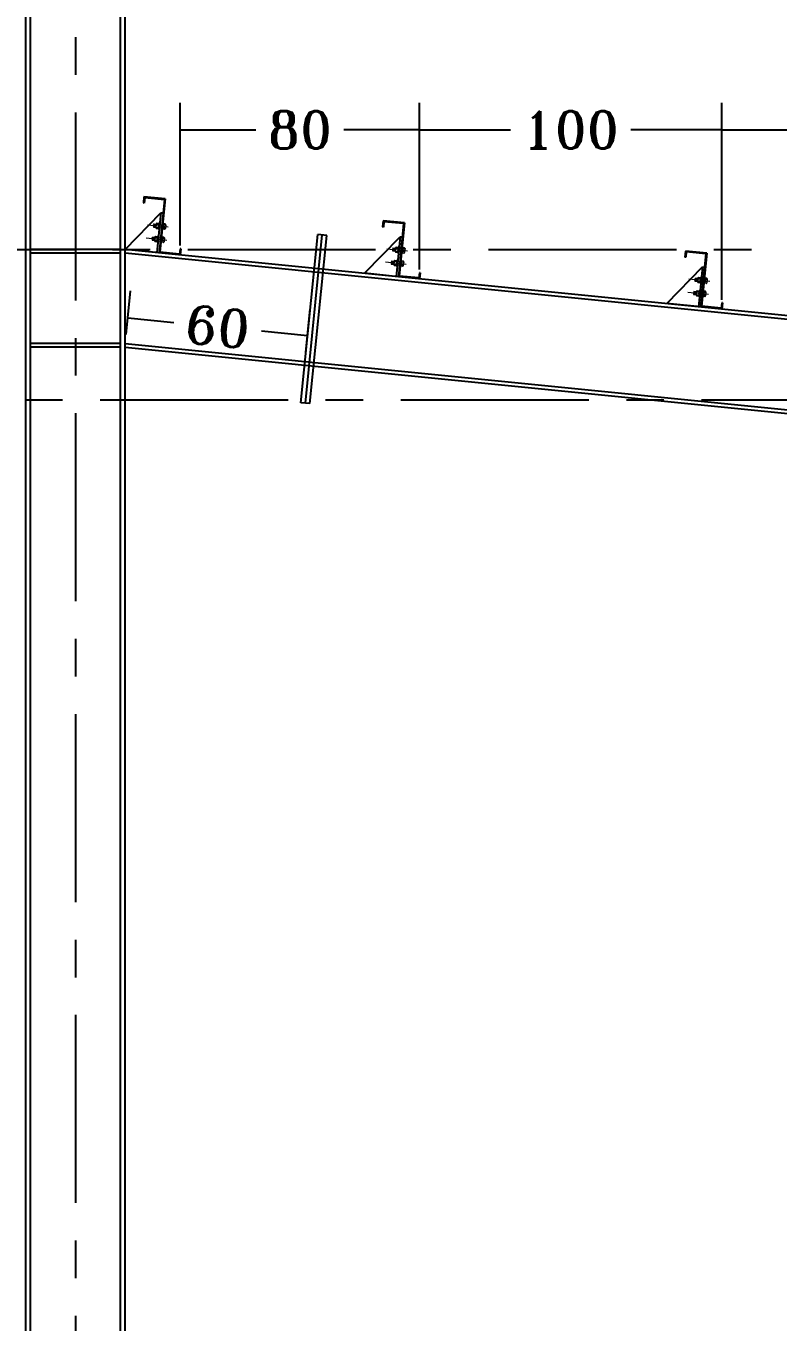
# Model space of a CAD drawing. Header units: inches. Extents: x 460503 to 460688, y 47570 to 48852.
# Drawn here: x 460553.01 to 460558.01, y 48033.45 to 48042.07 of the extents above; entities that cross this region are included whole.
import ezdxf

# ---------------------------------------------------------------- set-up
doc = ezdxf.new("R2010")
doc.units = ezdxf.units.IN
doc.header["$MEASUREMENT"] = 0
doc.linetypes.add('CENTER', pattern=[2, 1.25, -0.25, 0.25, -0.25])
doc.layers.add('2', color=2, linetype='Continuous', lineweight=9)
for name, color, linetype in [('3G', 3, 'Continuous'), ('AXE', 1, 'CENTER'), ('TIE', 2, 'Continuous')]:
    doc.layers.add(name, color=color, linetype=linetype)
doc.styles.add('ROMANT', font='romant')
doc.dimstyles.new('1-50', dxfattribs={"dimscale": 0, "dimtxt": 0.25, "dimasz": 0.18, "dimexe": 0.18, "dimexo": 0.0625, "dimgap": 0.09, "dimtad": 0, "dimdec": 0, "dimlfac": 50, "dimzin": 0, "dimdsep": 46, "dimtxsty": 'ROMANT', "dimblk": 'OBLIQUE', "dimcen": 0.09, "dimclrd": 1, "dimclre": 1, "dimclrt": 2, "dimadec": 0, "dimazin": 0, "dimtfac": 1, "dimtdec": 0, "dimtofl": 0, "dimtmove": 2, "dimatfit": 3, "dimldrblk": 'OBLIQUE', "dimfxl": 0.18, "dimtolj": 1, "dimtzin": 0, "dimarcsym": 0})

# ---------------------------------------------------------------- blocks, each defined once
blk = doc.blocks.new('TIE')
at = {"layer": 'TIE'}
for p, q in [((-3.48, 20), (4.44, 21.17)), ((-3.48, 20), (-0.54, 0.21)), ((-3.13, 19.74), (4.19, 20.83)), ((-3.13, 19.74), (-0.2, -0.04)), ((4.19, 20.83), (4.48, 18.85)), ((4.44, 21.17), (4.78, 18.9)), ((-1.61, 14.91), (-2.4, 14.8)), ((-1.61, 14.91), (-2.4, 14.8)), ((12.45, 1.85), (-1.61, 14.91)), ((-1.61, 14.91), (0.59, 0.09)), ((4.48, 18.85), (4.78, 18.9)), ((-8.45, 1.06), (-8.15, 1.1)), ((-8.45, 1.06), (-8.11, -1.22)), ((-8.15, 1.1), (-7.86, -0.87)), ((-7.86, -0.87), (-0.54, 0.21)), ((-0.2, -0.04), (12.45, 1.85)), ((-8.11, -1.22), (-0.2, -0.04))]:
    blk.add_line(p, q, dxfattribs=at)
blk = doc.blocks.new('*D845')
at = {"color": 1, "lineweight": -2, "transparency": 16777216}
for p, q in [((460557.634, 48040.2454), (460557.634, 48041.5545)), ((460559.6444, 48040.0443), (460559.6444, 48041.5545)), ((460557.634, 48041.3745), (460558.2397, 48041.3745)), ((460559.6444, 48041.3745), (460559.0387, 48041.3745))]:
    blk.add_line(p, q, dxfattribs=at)
at = {"layer": 'Defpoints', "color": 0, "transparency": 16777216}
for p in [(460557.634, 48041.3745), (460557.634, 48040.1829, -0.0112), (460559.6444, 48039.9818, -0.0058)]:
    blk.add_point(p, dxfattribs=at)
at = {"color": 2, "transparency": 16777216, "insert": (460558.6392, 48041.3745), "char_height": 0.25, "attachment_point": 5, "style": 'ROMANT'}
blk.add_mtext('\\A1;100', dxfattribs=at)
blk = doc.blocks.new('_OBLIQUE')
blk = doc.blocks.new('*D846')
at = {"color": 1, "lineweight": -2, "transparency": 16777216}
for p, q in [((460555.6235, 48040.4464), (460555.6235, 48041.5545)), ((460557.634, 48040.2454), (460557.634, 48041.5545)), ((460555.6235, 48041.3745), (460556.2292, 48041.3745)), ((460557.634, 48041.3745), (460557.0283, 48041.3745))]:
    blk.add_line(p, q, dxfattribs=at)
at = {"layer": 'Defpoints', "color": 0, "transparency": 16777216}
for p in [(460555.6235, 48041.3745), (460555.6235, 48040.3839, -0.0167), (460557.634, 48040.1829, -0.0112)]:
    blk.add_point(p, dxfattribs=at)
at = {"color": 2, "transparency": 16777216, "insert": (460556.6287, 48041.3745), "char_height": 0.25, "attachment_point": 5, "style": 'ROMANT'}
blk.add_mtext('\\A1;100', dxfattribs=at)
blk = doc.blocks.new('*D847')
at = {"color": 1, "lineweight": -2, "transparency": 16777216}
for p, q in [((460554.0321, 48040.6056), (460554.0321, 48041.5545)), ((460555.6235, 48040.4464), (460555.6235, 48041.5545)), ((460554.0321, 48041.3745), (460554.5354, 48041.3745)), ((460555.6235, 48041.3745), (460555.1202, 48041.3745))]:
    blk.add_line(p, q, dxfattribs=at)
at = {"layer": 'Defpoints', "color": 0, "transparency": 16777216}
for p in [(460554.0321, 48041.3745), (460554.0321, 48040.5431, 0.005), (460555.6235, 48040.3839, -0.0167)]:
    blk.add_point(p, dxfattribs=at)
at = {"color": 2, "transparency": 16777216, "insert": (460554.8278, 48041.3745), "char_height": 0.25, "attachment_point": 5, "style": 'ROMANT'}
blk.add_mtext('\\A1;80', dxfattribs=at)
blk = doc.blocks.new('*D841')
at = {"color": 1, "lineweight": -2, "transparency": 16777216}
for p, q in [((460553.6716, 48040.0148), (460553.7005, 48040.3042)), ((460553.6826, 48040.1251), (460553.9899, 48040.0944)), ((460554.868, 48039.8952), (460554.8969, 48040.1846)), ((460554.879, 48040.0055), (460554.5717, 48040.0362))]:
    blk.add_line(p, q, dxfattribs=at)
at = {"layer": 'Defpoints', "color": 0, "transparency": 16777216}
for p in [(460553.6653, 48039.9526, 0.005), (460554.879, 48040.0055), (460554.8618, 48039.833, 0.005)]:
    blk.add_point(p, dxfattribs=at)
at = {"color": 2, "transparency": 16777216, "insert": (460554.2808, 48040.0653), "char_height": 0.25, "attachment_point": 5, "rotation": 354.28941, "style": 'ROMANT'}
blk.add_mtext('\\A1;60', dxfattribs=at)

msp = doc.modelspace()

# ---------------------------------------------------------------- linework, layer by layer
at = {"layer": '2'}
for p, q in [((460553.81343241, 48040.74324816, 0.00499999), (460553.95217276, 48040.7291669, 0.00499999)), ((460553.85504314, 48040.74971883, 0.00499999), (460553.85289396, 48040.72854334, 0.00499999)), ((460553.85289396, 48040.72854334, 0.00499999), (460553.86948134, 48040.72685982, 0.00499999)), ((460553.85329443, 48040.73248914, 0.00499999), (460553.86397773, 48040.74881203, 0.00499999)), ((460553.85426691, 48040.74207074, 0.00499999), (460553.85900911, 48040.74931631, 0.00499999)), ((460553.85504314, 48040.74971883, 0.00499999), (460553.87163052, 48040.74803532, 0.00499999)), ((460553.85581644, 48040.72824672, 0.00499999), (460553.86894634, 48040.74830775, 0.00499999)), ((460553.86078506, 48040.72774244, 0.00499999), (460553.8711834, 48040.74362996, 0.00499999)), ((460553.86575367, 48040.72723816, 0.00499999), (460553.87021093, 48040.73404836, 0.00499999)), ((460553.87191237, 48040.75081241, 0.00499999), (460553.86919948, 48040.72408273, 0.00499999)), ((460553.87059622, 48040.7284612, 0.00499999), (460553.86977061, 48040.72928407, 0.00499999)), ((460553.87237255, 48040.74668909, 0.00499999), (460553.8714774, 48040.74610077, 0.00499999)), ((460553.87258182, 48040.74875093, 0.00499999), (460553.87182312, 48040.74950711, 0.00499999)), ((460553.87585738, 48040.75455635, 0.00499999), (460553.87191237, 48040.75081241, 0.00499999)), ((460553.873394, 48040.7271357, 0.00499999), (460553.88631013, 48040.7258248, 0.00499999)), ((460553.87537959, 48040.74742544, 0.00499999), (460553.88836866, 48040.74610713, 0.00499999)), ((460553.87585738, 48040.75455635, 0.00499999), (460553.88908989, 48040.75321334, 0.00499999)), ((460553.8891078, 48040.75338977, 0.00499999), (460553.88552642, 48040.71810307, 0.00499999)), ((460553.88908989, 48040.75321334, 0.00499999), (460553.88554433, 48040.7182795, 0.00499999)), ((460553.8910512, 48040.75497504, 0.00499999), (460553.89457987, 48040.7546169, 0.00499999)), ((460553.89616514, 48040.7526735, 0.00499999), (460553.89258377, 48040.71738679, 0.00499999)), ((460553.89544904, 48040.74561789, 0.00499999), (460553.9148579, 48040.7436595, 0.00499999)), ((460553.915574, 48040.7507151, 0.00499999), (460553.91199262, 48040.7154284, 0.00499999)), ((460553.9175174, 48040.75230037, 0.00499999), (460553.92104607, 48040.75194223, 0.00499999)), ((460553.92261343, 48040.74982239, 0.00499999), (460553.91906787, 48040.71488856, 0.00499999)), ((460553.93115531, 48040.73985489, 0.00499999), (460553.9216992, 48040.74081462, 0.00499999)), ((460553.93124054, 48040.7489468, 0.00499999), (460553.92261343, 48040.74982239, 0.00499999)), ((460553.93537468, 48040.74387869, 0.00499999), (460553.93276309, 48040.7181471, 0.00499999)), ((460553.93395309, 48040.73852939, 0.00499999), (460553.93471179, 48040.73777321, 0.00499999)), ((460553.93416235, 48040.74059123, 0.00499999), (460553.93505751, 48040.74117955, 0.00499999)), ((460553.80479167, 48040.65548192, 0.00499999), (460553.94353201, 48040.64140066, 0.00499999)), ((460553.84613815, 48040.66197941, 0.00499999), (460553.84398897, 48040.64080391, 0.00499999)), ((460553.84438945, 48040.64474972, 0.00499999), (460553.85507274, 48040.66107261, 0.00499999)), ((460553.84536192, 48040.65433132, 0.00499999), (460553.85010412, 48040.66157689, 0.00499999)), ((460553.84613815, 48040.66197941, 0.00499999), (460553.86272553, 48040.6602959, 0.00499999)), ((460553.84691145, 48040.6405073, 0.00499999), (460553.86004135, 48040.66056832, 0.00499999)), ((460553.85188007, 48040.64000302, 0.00499999), (460553.86227841, 48040.65589054, 0.00499999)), ((460553.85684868, 48040.63949874, 0.00499999), (460553.86130594, 48040.64630894, 0.00499999)), ((460553.86300738, 48040.66307299, 0.00499999), (460553.86029449, 48040.63634331, 0.00499999)), ((460553.86169123, 48040.64072177, 0.00499999), (460553.86086562, 48040.64154464, 0.00499999)), ((460553.86346757, 48040.65894967, 0.00499999), (460553.86257241, 48040.65836135, 0.00499999)), ((460553.86367683, 48040.66101151, 0.00499999), (460553.86291813, 48040.66176769, 0.00499999)), ((460553.86695239, 48040.66681693, 0.00499999), (460553.86300738, 48040.66307299, 0.00499999)), ((460553.8664746, 48040.65968601, 0.00499999), (460553.87946367, 48040.65836771, 0.00499999)), ((460553.86695239, 48040.66681693, 0.00499999), (460553.8801849, 48040.66547391, 0.00499999)), ((460553.86919948, 48040.72408273, 0.00499999), (460553.87231182, 48040.71962252, 0.00499999)), ((460553.8702411, 48040.72641416, 0.00499999), (460553.86942489, 48040.72587773, 0.00499999)), ((460553.87231182, 48040.71962252, 0.00499999), (460553.88554433, 48040.7182795, 0.00499999)), ((460553.88020281, 48040.66565035, 0.00499999), (460553.87662144, 48040.63036364, 0.00499999)), ((460553.8801849, 48040.66547391, 0.00499999), (460553.87663934, 48040.63054008, 0.00499999)), ((460553.88214621, 48040.66723561, 0.00499999), (460553.88567488, 48040.66687748, 0.00499999)), ((460553.88726015, 48040.66493407, 0.00499999), (460553.88367878, 48040.62964737, 0.00499999)), ((460553.88654405, 48040.65787847, 0.00499999), (460553.90595291, 48040.65592008, 0.00499999)), ((460553.88711169, 48040.71615966, 0.00499999), (460553.89064036, 48040.71580153, 0.00499999)), ((460553.89329986, 48040.7244424, 0.00499999), (460553.91270872, 48040.722484, 0.00499999)), ((460553.90666901, 48040.66297568, 0.00499999), (460553.90308763, 48040.62768898, 0.00499999)), ((460553.90861241, 48040.66456095, 0.00499999), (460553.91214108, 48040.66420281, 0.00499999)), ((460553.91370844, 48040.66208297, 0.00499999), (460553.91016288, 48040.62714914, 0.00499999)), ((460553.92225033, 48040.65211546, 0.00499999), (460553.91279421, 48040.6530752, 0.00499999)), ((460553.91357789, 48040.713485, 0.00499999), (460553.91710656, 48040.71312686, 0.00499999)), ((460553.92233555, 48040.66120738, 0.00499999), (460553.91370844, 48040.66208297, 0.00499999)), ((460553.92769498, 48040.71401296, 0.00499999), (460553.91906787, 48040.71488856, 0.00499999)), ((460553.92936529, 48040.722944, 0.00499999), (460553.9199821, 48040.72389633, 0.00499999)), ((460553.92646969, 48040.65613927, 0.00499999), (460553.9238581, 48040.63040768, 0.00499999)), ((460553.9250481, 48040.65078997, 0.00499999), (460553.9258068, 48040.65003379, 0.00499999)), ((460553.92525737, 48040.6528518, 0.00499999), (460553.92615252, 48040.65344013, 0.00499999)), ((460553.93230892, 48040.7216037, 0.00499999), (460553.93300071, 48040.72091421, 0.00499999)), ((460553.93237233, 48040.72368034, 0.00499999), (460553.93334643, 48040.72432055, 0.00499999)), ((460553.84398897, 48040.64080391, 0.00499999), (460553.86057635, 48040.6391204, 0.00499999)), ((460553.86029449, 48040.63634331, 0.00499999), (460553.86340683, 48040.63188309, 0.00499999)), ((460553.86133611, 48040.63867474, 0.00499999), (460553.8605199, 48040.6381383, 0.00499999)), ((460553.86340683, 48040.63188309, 0.00499999), (460553.87663934, 48040.63054008, 0.00499999)), ((460553.86448901, 48040.63939628, 0.00499999), (460553.87740514, 48040.63808538, 0.00499999)), ((460553.8782067, 48040.62842024, 0.00499999), (460553.88173537, 48040.6280621, 0.00499999)), ((460553.88439488, 48040.63670297, 0.00499999), (460553.90380373, 48040.63474458, 0.00499999)), ((460553.9046729, 48040.62574557, 0.00499999), (460553.90820157, 48040.62538744, 0.00499999)), ((460553.91878999, 48040.62627354, 0.00499999), (460553.91016288, 48040.62714914, 0.00499999)), ((460553.9204603, 48040.63520458, 0.00499999), (460553.91107711, 48040.63615691, 0.00499999)), ((460553.92340393, 48040.63386428, 0.00499999), (460553.92409572, 48040.63317479, 0.00499999)), ((460553.92346734, 48040.63594092, 0.00499999), (460553.92444144, 48040.63658113, 0.00499999)), ((460555.40478639, 48040.58411276, -0.01665684), (460555.54352674, 48040.57003151, -0.01665684)), ((460555.44639712, 48040.59058343, -0.01665684), (460555.44424794, 48040.56940794, -0.01665684)), ((460555.44424794, 48040.56940794, -0.01665684), (460555.46083532, 48040.56772443, -0.01665684)), ((460555.44464842, 48040.57335375, -0.01665684), (460555.45533171, 48040.58967663, -0.01665684)), ((460555.44562089, 48040.58293535, -0.01665684), (460555.45036309, 48040.59018091, -0.01665684)), ((460555.44639712, 48040.59058343, -0.01665684), (460555.4629845, 48040.58889992, -0.01665684)), ((460555.44717043, 48040.56911132, -0.01665684), (460555.46030032, 48040.58917235, -0.01665684)), ((460555.45213904, 48040.56860704, -0.01665684), (460555.46253738, 48040.58449456, -0.01665684)), ((460555.45710765, 48040.56810276, -0.01665684), (460555.46156491, 48040.57491296, -0.01665684)), ((460555.46326636, 48040.59167701, -0.01665684), (460555.46055346, 48040.56494733, -0.01665684)), ((460555.46055346, 48040.56494733, -0.01665684), (460555.4636658, 48040.56048712, -0.01665684)), ((460555.46159508, 48040.56727877, -0.01665684), (460555.46077887, 48040.56674233, -0.01665684)), ((460555.4619502, 48040.5693258, -0.01665684), (460555.46112459, 48040.57014867, -0.01665684)), ((460555.46372654, 48040.5875537, -0.01665684), (460555.46283138, 48040.58696537, -0.01665684)), ((460555.4639358, 48040.58961553, -0.01665684), (460555.4631771, 48040.59037171, -0.01665684)), ((460555.46721136, 48040.59542095, -0.01665684), (460555.46326636, 48040.59167701, -0.01665684)), ((460555.4636658, 48040.56048712, -0.01665684), (460555.47689831, 48040.5591441, -0.01665684)), ((460555.46474798, 48040.5680003, -0.01665684), (460555.47766411, 48040.5666894, -0.01665684)), ((460555.46673358, 48040.58829004, -0.01665684), (460555.47972264, 48040.58697173, -0.01665684)), ((460555.46721136, 48040.59542095, -0.01665684), (460555.48044387, 48040.59407794, -0.01665684)), ((460555.48046178, 48040.59425437, -0.01665684), (460555.47688041, 48040.55896767, -0.01665684)), ((460555.48044387, 48040.59407794, -0.01665684), (460555.47689831, 48040.5591441, -0.01665684)), ((460555.47846567, 48040.55702427, -0.01665684), (460555.48199434, 48040.55666613, -0.01665684)), ((460555.48240518, 48040.59583964, -0.01665684), (460555.48593386, 48040.5954815, -0.01665684)), ((460555.48751912, 48040.5935381, -0.01665684), (460555.48393775, 48040.55825139, -0.01665684)), ((460555.48465385, 48040.565307, -0.01665684), (460555.5040627, 48040.56334861, -0.01665684)), ((460555.48680302, 48040.58648249, -0.01665684), (460555.50621188, 48040.5845241, -0.01665684)), ((460555.50692798, 48040.5915797, -0.01665684), (460555.50334661, 48040.556293, -0.01665684)), ((460555.50887138, 48040.59316497, -0.01665684), (460555.51240005, 48040.59280683, -0.01665684)), ((460555.51396741, 48040.590687, -0.01665684), (460555.51042185, 48040.55575316, -0.01665684)), ((460555.51904896, 48040.55487756, -0.01665684), (460555.51042185, 48040.55575316, -0.01665684)), ((460555.52071927, 48040.5638086, -0.01665684), (460555.51133608, 48040.56476093, -0.01665684)), ((460555.5225093, 48040.58071949, -0.01665684), (460555.51305318, 48040.58167922, -0.01665684)), ((460555.52259452, 48040.5898114, -0.01665684), (460555.51396741, 48040.590687, -0.01665684)), ((460555.5236629, 48040.5624683, -0.01665684), (460555.52435469, 48040.56177881, -0.01665684)), ((460555.52372631, 48040.56454494, -0.01665684), (460555.52470041, 48040.56518515, -0.01665684)), ((460555.52672866, 48040.58474329, -0.01665684), (460555.52411707, 48040.5590117, -0.01665684)), ((460555.52530707, 48040.57939399, -0.01665684), (460555.52606577, 48040.57863781, -0.01665684)), ((460555.52551634, 48040.58145583, -0.01665684), (460555.52641149, 48040.58204415, -0.01665684)), ((460555.39614565, 48040.49634652, -0.01665684), (460555.534886, 48040.48226526, -0.01665684)), ((460555.43749213, 48040.50284401, -0.01665684), (460555.43534295, 48040.48166852, -0.01665684)), ((460555.43534295, 48040.48166852, -0.01665684), (460555.45193033, 48040.479985, -0.01665684)), ((460555.43574343, 48040.48561432, -0.01665684), (460555.44642672, 48040.50193721, -0.01665684)), ((460555.4367159, 48040.49519592, -0.01665684), (460555.44145811, 48040.50244149, -0.01665684)), ((460555.43749213, 48040.50284401, -0.01665684), (460555.45407951, 48040.5011605, -0.01665684)), ((460555.43826544, 48040.4813719, -0.01665684), (460555.45139533, 48040.50143293, -0.01665684)), ((460555.44323405, 48040.48086762, -0.01665684), (460555.45363239, 48040.49675514, -0.01665684)), ((460555.44820266, 48040.48036334, -0.01665684), (460555.45265992, 48040.48717354, -0.01665684)), ((460555.45436137, 48040.50393759, -0.01665684), (460555.45164848, 48040.47720791, -0.01665684)), ((460555.45164848, 48040.47720791, -0.01665684), (460555.45476081, 48040.4727477, -0.01665684)), ((460555.45269009, 48040.47953934, -0.01665684), (460555.45187388, 48040.47900291, -0.01665684)), ((460555.45304521, 48040.48158638, -0.01665684), (460555.4522196, 48040.48240925, -0.01665684)), ((460555.45482155, 48040.49981427, -0.01665684), (460555.45392639, 48040.49922595, -0.01665684)), ((460555.45503081, 48040.50187611, -0.01665684), (460555.45427211, 48040.50263229, -0.01665684)), ((460555.45830637, 48040.50768153, -0.01665684), (460555.45436137, 48040.50393759, -0.01665684)), ((460555.45476081, 48040.4727477, -0.01665684), (460555.46799332, 48040.47140468, -0.01665684)), ((460555.45584299, 48040.48026088, -0.01665684), (460555.46875912, 48040.47894998, -0.01665684)), ((460555.45782859, 48040.50055061, -0.01665684), (460555.47081765, 48040.49923231, -0.01665684)), ((460555.45830637, 48040.50768153, -0.01665684), (460555.47153889, 48040.50633852, -0.01665684)), ((460555.47155679, 48040.50651495, -0.01665684), (460555.46797542, 48040.47122825, -0.01665684)), ((460555.47153889, 48040.50633852, -0.01665684), (460555.46799332, 48040.47140468, -0.01665684)), ((460555.46956068, 48040.46928484, -0.01665684), (460555.47308935, 48040.46892671, -0.01665684)), ((460555.4735002, 48040.50810022, -0.01665684), (460555.47702887, 48040.50774208, -0.01665684)), ((460555.47861413, 48040.50579867, -0.01665684), (460555.47503276, 48040.47051197, -0.01665684)), ((460555.47574886, 48040.47756758, -0.01665684), (460555.49515771, 48040.47560918, -0.01665684)), ((460555.47789803, 48040.49874307, -0.01665684), (460555.49730689, 48040.49678468, -0.01665684)), ((460555.49802299, 48040.50384028, -0.01665684), (460555.49444162, 48040.46855358, -0.01665684)), ((460555.49996639, 48040.50542555, -0.01665684), (460555.50349506, 48040.50506741, -0.01665684)), ((460555.50506242, 48040.50294757, -0.01665684), (460555.50151686, 48040.46801374, -0.01665684)), ((460555.51181428, 48040.47606918, -0.01665684), (460555.50243109, 48040.47702151, -0.01665684)), ((460555.51360431, 48040.49298006, -0.01665684), (460555.50414819, 48040.4939398, -0.01665684)), ((460555.50493187, 48040.5543496, -0.01665684), (460555.50846054, 48040.55399146, -0.01665684)), ((460555.51368953, 48040.50207198, -0.01665684), (460555.50506242, 48040.50294757, -0.01665684)), ((460555.51475792, 48040.47472888, -0.01665684), (460555.5154497, 48040.47403939, -0.01665684)), ((460555.51482132, 48040.47680552, -0.01665684), (460555.51579542, 48040.47744573, -0.01665684)), ((460555.51782367, 48040.49700387, -0.01665684), (460555.51521208, 48040.47127228, -0.01665684)), ((460555.51640208, 48040.49165457, -0.01665684), (460555.51716078, 48040.49089839, -0.01665684)), ((460555.51661135, 48040.49371641, -0.01665684), (460555.5175065, 48040.49430473, -0.01665684)), ((460555.49602688, 48040.46661018, -0.01665684), (460555.49955555, 48040.46625204, -0.01665684)), ((460555.51014397, 48040.46713814, -0.01665684), (460555.50151686, 48040.46801374, -0.01665684)), ((460557.4152491, 48040.38306649, -0.01124263), (460557.55398945, 48040.36898524, -0.01124263)), ((460557.45685983, 48040.38953716, -0.01124263), (460557.45471065, 48040.36836167, -0.01124263)), ((460557.45511113, 48040.37230748, -0.01124263), (460557.46579442, 48040.38863036, -0.01124263)), ((460557.4560836, 48040.38188907, -0.01124263), (460557.46082581, 48040.38913464, -0.01124263)), ((460557.45685983, 48040.38953716, -0.01124263), (460557.47344721, 48040.38785365, -0.01124263)), ((460557.45763314, 48040.36806505, -0.01124263), (460557.47076303, 48040.38812608, -0.01124263)), ((460557.46260175, 48040.36756077, -0.01124263), (460557.47300009, 48040.38344829, -0.01124263)), ((460557.47372907, 48040.39063074, -0.01124263), (460557.47101618, 48040.36390106, -0.01124263)), ((460557.47418925, 48040.38650742, -0.01124263), (460557.47329409, 48040.3859191, -0.01124263)), ((460557.47439851, 48040.38856926, -0.01124263), (460557.47363981, 48040.38932544, -0.01124263)), ((460557.47767407, 48040.39437468, -0.01124263), (460557.47372907, 48040.39063074, -0.01124263)), ((460557.47719629, 48040.38724377, -0.01124263), (460557.49018535, 48040.38592546, -0.01124263)), ((460557.47767407, 48040.39437468, -0.01124263), (460557.49090659, 48040.39303167, -0.01124263)), ((460557.49092449, 48040.3932081, -0.01124263), (460557.48734312, 48040.3579214, -0.01124263)), ((460557.49090659, 48040.39303167, -0.01124263), (460557.48736103, 48040.35809783, -0.01124263)), ((460557.4928679, 48040.39479337, -0.01124263), (460557.49639657, 48040.39443523, -0.01124263)), ((460557.49798183, 48040.39249183, -0.01124263), (460557.49440046, 48040.35720512, -0.01124263)), ((460557.49726573, 48040.38543622, -0.01124263), (460557.51667459, 48040.38347783, -0.01124263)), ((460557.51739069, 48040.39053343, -0.01124263), (460557.51380932, 48040.35524673, -0.01124263)), ((460557.51933409, 48040.3921187, -0.01124263), (460557.52286276, 48040.39176056, -0.01124263)), ((460557.52443012, 48040.38964072, -0.01124263), (460557.52088456, 48040.35470689, -0.01124263)), ((460557.53305723, 48040.38876513, -0.01124263), (460557.52443012, 48040.38964072, -0.01124263)), ((460557.53719137, 48040.38369702, -0.01124263), (460557.53457978, 48040.35796543, -0.01124263)), ((460557.44795484, 48040.30179774, -0.01124263), (460557.44580566, 48040.28062224, -0.01124263)), ((460557.44620614, 48040.28456805, -0.01124263), (460557.45688943, 48040.30089094, -0.01124263)), ((460557.44717861, 48040.29414965, -0.01124263), (460557.45192082, 48040.30139522, -0.01124263)), ((460557.44795484, 48040.30179774, -0.01124263), (460557.46454222, 48040.30011423, -0.01124263)), ((460557.44872815, 48040.28032563, -0.01124263), (460557.46185804, 48040.30038665, -0.01124263)), ((460557.45471065, 48040.36836167, -0.01124263), (460557.47129803, 48040.36667815, -0.01124263)), ((460557.46482408, 48040.30289132, -0.01124263), (460557.46211119, 48040.27616164, -0.01124263)), ((460557.46528426, 48040.298768, -0.01124263), (460557.4643891, 48040.29817968, -0.01124263)), ((460557.46549352, 48040.30082984, -0.01124263), (460557.46473482, 48040.30158602, -0.01124263)), ((460557.46876908, 48040.30663526, -0.01124263), (460557.46482408, 48040.30289132, -0.01124263)), ((460557.46757036, 48040.36705649, -0.01124263), (460557.47202762, 48040.37386669, -0.01124263)), ((460557.4682913, 48040.29950434, -0.01124263), (460557.48128036, 48040.29818604, -0.01124263)), ((460557.46876908, 48040.30663526, -0.01124263), (460557.4820016, 48040.30529224, -0.01124263)), ((460557.47101618, 48040.36390106, -0.01124263), (460557.47412851, 48040.35944085, -0.01124263)), ((460557.47205779, 48040.3662325, -0.01124263), (460557.47124158, 48040.36569606, -0.01124263)), ((460557.47241291, 48040.36827953, -0.01124263), (460557.4715873, 48040.3691024, -0.01124263)), ((460557.47412851, 48040.35944085, -0.01124263), (460557.48736103, 48040.35809783, -0.01124263)), ((460557.47521069, 48040.36695403, -0.01124263), (460557.48812682, 48040.36564313, -0.01124263)), ((460557.4820195, 48040.30546868, -0.01124263), (460557.47843813, 48040.27018198, -0.01124263)), ((460557.4820016, 48040.30529224, -0.01124263), (460557.47845604, 48040.27035841, -0.01124263)), ((460557.48396291, 48040.30705394, -0.01124263), (460557.48749158, 48040.30669581, -0.01124263)), ((460557.48907684, 48040.3047524, -0.01124263), (460557.48549547, 48040.2694657, -0.01124263)), ((460557.48836075, 48040.2976968, -0.01124263), (460557.5077696, 48040.29573841, -0.01124263)), ((460557.48892838, 48040.35597799, -0.01124263), (460557.49245705, 48040.35561986, -0.01124263)), ((460557.49511656, 48040.36426073, -0.01124263), (460557.51452542, 48040.36230233, -0.01124263)), ((460557.5084857, 48040.30279401, -0.01124263), (460557.50490433, 48040.26750731, -0.01124263)), ((460557.51042911, 48040.30437928, -0.01124263), (460557.51395778, 48040.30402114, -0.01124263)), ((460557.51552514, 48040.3019013, -0.01124263), (460557.51197957, 48040.26696747, -0.01124263)), ((460557.51539458, 48040.35330333, -0.01124263), (460557.51892325, 48040.35294519, -0.01124263)), ((460557.52415224, 48040.30102571, -0.01124263), (460557.51552514, 48040.3019013, -0.01124263)), ((460557.52951167, 48040.35383129, -0.01124263), (460557.52088456, 48040.35470689, -0.01124263)), ((460557.53118198, 48040.36276233, -0.01124263), (460557.5217988, 48040.36371466, -0.01124263)), ((460557.53297201, 48040.37967322, -0.01124263), (460557.52351589, 48040.38063295, -0.01124263)), ((460557.53412562, 48040.36142203, -0.01124263), (460557.5348174, 48040.36073254, -0.01124263)), ((460557.53418902, 48040.36349867, -0.01124263), (460557.53516312, 48040.36413888, -0.01124263)), ((460557.53576978, 48040.37834772, -0.01124263), (460557.53652848, 48040.37759154, -0.01124263)), ((460557.53597905, 48040.38040956, -0.01124263), (460557.5368742, 48040.38099788, -0.01124263)), ((460557.40660836, 48040.29530025, -0.01124263), (460557.54534871, 48040.28121899, -0.01124263)), ((460557.44580566, 48040.28062224, -0.01124263), (460557.46239304, 48040.27893873, -0.01124263)), ((460557.45369676, 48040.27982135, -0.01124263), (460557.46409511, 48040.29570887, -0.01124263)), ((460557.45866537, 48040.27931707, -0.01124263), (460557.46312263, 48040.28612727, -0.01124263)), ((460557.46211119, 48040.27616164, -0.01124263), (460557.46522352, 48040.27170142, -0.01124263)), ((460557.4631528, 48040.27849307, -0.01124263), (460557.46233659, 48040.27795663, -0.01124263)), ((460557.46350792, 48040.2805401, -0.01124263), (460557.46268231, 48040.28136297, -0.01124263)), ((460557.46522352, 48040.27170142, -0.01124263), (460557.47845604, 48040.27035841, -0.01124263)), ((460557.4663057, 48040.27921461, -0.01124263), (460557.47922184, 48040.27790371, -0.01124263)), ((460557.4800234, 48040.26823857, -0.01124263), (460557.48355207, 48040.26788043, -0.01124263)), ((460557.48621157, 48040.2765213, -0.01124263), (460557.50562043, 48040.27456291, -0.01124263)), ((460557.50648959, 48040.2655639, -0.01124263), (460557.51001826, 48040.26520577, -0.01124263)), ((460557.52060668, 48040.26609187, -0.01124263), (460557.51197957, 48040.26696747, -0.01124263)), ((460557.52227699, 48040.27502291, -0.01124263), (460557.51289381, 48040.27597524, -0.01124263)), ((460557.52406702, 48040.29193379, -0.01124263), (460557.5146109, 48040.29289353, -0.01124263)), ((460557.52522063, 48040.27368261, -0.01124263), (460557.52591241, 48040.27299312, -0.01124263)), ((460557.52528403, 48040.27575925, -0.01124263), (460557.52625814, 48040.27639946, -0.01124263)), ((460557.52828639, 48040.2959576, -0.01124263), (460557.52567479, 48040.27022601, -0.01124263)), ((460557.5268648, 48040.2906083, -0.01124263), (460557.52762349, 48040.28985212, -0.01124263)), ((460557.52707406, 48040.29267013, -0.01124263), (460557.52796922, 48040.29325846, -0.01124263))]:
    msp.add_line(p, q, dxfattribs=at)
for centre, radius, start, end in [((460553.87278115, 48040.72254938, 0.00499999), 0.00462476, 84.204690378, 123.314150411), ((460553.87386098, 48040.73173683, 0.00499999), 0.00462476, 225.095230351, 264.204690378), ((460553.87491261, 48040.74282431, 0.00499999), 0.00462476, 84.204690378, 123.314150411), ((460553.87584658, 48040.75202656, 0.00499999), 0.00462476, 225.095230351, 264.204690378), ((460553.89087213, 48040.7532107, 0.00499999), 0.0017734, 84.204690378, 174.20469038), ((460553.8944008, 48040.75285256, 0.00499999), 0.0017734, 354.20469038, 84.204690378), ((460553.91733833, 48040.75053603, 0.00499999), 0.0017734, 84.204690378, 174.20469038), ((460553.920867, 48040.7501779, 0.00499999), 0.0017734, 354.20469038, 84.204690378), ((460553.9316223, 48040.74445601, 0.00499999), 0.00462476, 264.204690378, 303.314150411), ((460553.93068833, 48040.73525376, 0.00499999), 0.00462476, 45.095230351, 84.204690378), ((460553.93077356, 48040.74434567, 0.00499999), 0.00462476, 354.20469038, 84.204690378), ((460553.86600762, 48040.65508489, 0.00499999), 0.00462476, 84.204690378, 123.314150411), ((460553.86694159, 48040.66428714, 0.00499999), 0.00462476, 225.095230351, 264.204690378), ((460553.88196715, 48040.66547128, 0.00499999), 0.0017734, 84.204690378, 174.20469038), ((460553.88729076, 48040.717924, 0.00499999), 0.0017734, 174.20469038, 264.204690378), ((460553.88549582, 48040.66511314, 0.00499999), 0.0017734, 354.20469038, 84.204690378), ((460553.89081943, 48040.71756586, 0.00499999), 0.0017734, 264.204690378, 354.20469038), ((460553.90843334, 48040.66279661, 0.00499999), 0.0017734, 84.204690378, 174.20469038), ((460553.91375696, 48040.71524933, 0.00499999), 0.0017734, 174.20469038, 264.204690378), ((460553.91196201, 48040.66243847, 0.00499999), 0.0017734, 354.20469038, 84.204690378), ((460553.91728563, 48040.71489119, 0.00499999), 0.0017734, 264.204690378, 354.20469038), ((460553.92271731, 48040.65671659, 0.00499999), 0.00462476, 264.204690378, 303.314150411), ((460553.92178334, 48040.64751434, 0.00499999), 0.00462476, 45.095230351, 84.204690378), ((460553.92186857, 48040.65660625, 0.00499999), 0.00462476, 354.20469038, 84.204690378), ((460553.92816196, 48040.71861409, 0.00499999), 0.00462476, 264.204690378, 354.20469038), ((460553.92983227, 48040.72754512, 0.00499999), 0.00462476, 264.204690378, 303.314150411), ((460553.92904416, 48040.71832807, 0.00499999), 0.00462476, 45.095230351, 84.204690378), ((460553.86387616, 48040.63480996, 0.00499999), 0.00462476, 84.204690378, 123.314150411), ((460553.86495599, 48040.64399741, 0.00499999), 0.00462476, 225.095230351, 264.204690378), ((460553.87838577, 48040.63018458, 0.00499999), 0.0017734, 174.20469038, 264.204690378), ((460553.88191444, 48040.62982644, 0.00499999), 0.0017734, 264.204690378, 354.20469038), ((460553.90485197, 48040.62750991, 0.00499999), 0.0017734, 174.20469038, 264.204690378), ((460553.90838064, 48040.62715177, 0.00499999), 0.0017734, 264.204690378, 354.20469038), ((460553.91925698, 48040.63087466, 0.00499999), 0.00462476, 264.204690378, 354.20469038), ((460553.92092728, 48040.6398057, 0.00499999), 0.00462476, 264.204690378, 303.314150411), ((460553.92013917, 48040.63058865, 0.00499999), 0.00462476, 45.095230351, 84.204690378), ((460555.46413514, 48040.56341398, -0.01665684), 0.00462476, 84.204690378, 123.314150411), ((460555.46521496, 48040.57260143, -0.01665684), 0.00462476, 225.095230351, 264.204690378), ((460555.46626659, 48040.58368891, -0.01665684), 0.00462476, 84.204690378, 123.314150411), ((460555.46720056, 48040.59289116, -0.01665684), 0.00462476, 225.095230351, 264.204690378), ((460555.47864474, 48040.5587886, -0.01665684), 0.0017734, 174.20469038, 264.204690378), ((460555.48222612, 48040.5940753, -0.01665684), 0.0017734, 84.204690378, 174.20469038), ((460555.48217341, 48040.55843046, -0.01665684), 0.0017734, 264.204690378, 354.20469038), ((460555.48575479, 48040.59371717, -0.01665684), 0.0017734, 354.20469038, 84.204690378), ((460555.50511094, 48040.55611393, -0.01665684), 0.0017734, 174.20469038, 264.204690378), ((460555.50869231, 48040.59140064, -0.01665684), 0.0017734, 84.204690378, 174.20469038), ((460555.50863961, 48040.5557558, -0.01665684), 0.0017734, 264.204690378, 354.20469038), ((460555.51222098, 48040.5910425, -0.01665684), 0.0017734, 354.20469038, 84.204690378), ((460555.51951595, 48040.55947869, -0.01665684), 0.00462476, 264.204690378, 354.20469038), ((460555.52118625, 48040.56840973, -0.01665684), 0.00462476, 264.204690378, 303.314150411), ((460555.52039814, 48040.55919267, -0.01665684), 0.00462476, 45.095230351, 84.204690378), ((460555.52297628, 48040.58532061, -0.01665684), 0.00462476, 264.204690378, 303.314150411), ((460555.52204231, 48040.57611836, -0.01665684), 0.00462476, 45.095230351, 84.204690378), ((460555.52212754, 48040.58521027, -0.01665684), 0.00462476, 354.20469038, 84.204690378), ((460555.45523015, 48040.47567456, -0.01665684), 0.00462476, 84.204690378, 123.314150411), ((460555.45630997, 48040.48486201, -0.01665684), 0.00462476, 225.095230351, 264.204690378), ((460555.4573616, 48040.49594949, -0.01665684), 0.00462476, 84.204690378, 123.314150411), ((460555.45829557, 48040.50515174, -0.01665684), 0.00462476, 225.095230351, 264.204690378), ((460555.46973975, 48040.47104918, -0.01665684), 0.0017734, 174.20469038, 264.204690378), ((460555.47332113, 48040.50633588, -0.01665684), 0.0017734, 84.204690378, 174.20469038), ((460555.47326842, 48040.47069104, -0.01665684), 0.0017734, 264.204690378, 354.20469038), ((460555.4768498, 48040.50597774, -0.01665684), 0.0017734, 354.20469038, 84.204690378), ((460555.49978733, 48040.50366121, -0.01665684), 0.0017734, 84.204690378, 174.20469038), ((460555.503316, 48040.50330308, -0.01665684), 0.0017734, 354.20469038, 84.204690378), ((460555.51061096, 48040.47173927, -0.01665684), 0.00462476, 264.204690378, 354.20469038), ((460555.51228127, 48040.4806703, -0.01665684), 0.00462476, 264.204690378, 303.314150411), ((460555.51149315, 48040.47145325, -0.01665684), 0.00462476, 45.095230351, 84.204690378), ((460555.51407129, 48040.49758119, -0.01665684), 0.00462476, 264.204690378, 303.314150411), ((460555.51313732, 48040.48837894, -0.01665684), 0.00462476, 45.095230351, 84.204690378), ((460555.51322255, 48040.49747085, -0.01665684), 0.00462476, 354.20469038, 84.204690378), ((460555.49620595, 48040.46837451, -0.01665684), 0.0017734, 174.20469038, 264.204690378), ((460555.49973462, 48040.46801637, -0.01665684), 0.0017734, 264.204690378, 354.20469038), ((460557.4767293, 48040.38264264, -0.01124263), 0.00462476, 84.204690378, 123.314150411), ((460557.47766327, 48040.39184489, -0.01124263), 0.00462476, 225.095230351, 264.204690378), ((460557.49268883, 48040.39302903, -0.01124263), 0.0017734, 84.204690378, 174.20469038), ((460557.4962175, 48040.39267089, -0.01124263), 0.0017734, 354.20469038, 84.204690378), ((460557.51915503, 48040.39035436, -0.01124263), 0.0017734, 84.204690378, 174.20469038), ((460557.5226837, 48040.38999623, -0.01124263), 0.0017734, 354.20469038, 84.204690378), ((460557.53259025, 48040.384164, -0.01124263), 0.00462476, 354.20469038, 84.204690378), ((460557.46782431, 48040.29490322, -0.01124263), 0.00462476, 84.204690378, 123.314150411), ((460557.46875828, 48040.30410547, -0.01124263), 0.00462476, 225.095230351, 264.204690378), ((460557.47459785, 48040.36236771, -0.01124263), 0.00462476, 84.204690378, 123.314150411), ((460557.47567767, 48040.37155516, -0.01124263), 0.00462476, 225.095230351, 264.204690378), ((460557.48378384, 48040.30528961, -0.01124263), 0.0017734, 84.204690378, 174.20469038), ((460557.48910745, 48040.35774233, -0.01124263), 0.0017734, 174.20469038, 264.204690378), ((460557.48731251, 48040.30493147, -0.01124263), 0.0017734, 354.20469038, 84.204690378), ((460557.49263612, 48040.35738419, -0.01124263), 0.0017734, 264.204690378, 354.20469038), ((460557.51025004, 48040.30261494, -0.01124263), 0.0017734, 84.204690378, 174.20469038), ((460557.51557365, 48040.35506766, -0.01124263), 0.0017734, 174.20469038, 264.204690378), ((460557.51377871, 48040.3022568, -0.01124263), 0.0017734, 354.20469038, 84.204690378), ((460557.51910232, 48040.35470952, -0.01124263), 0.0017734, 264.204690378, 354.20469038), ((460557.52368526, 48040.29642458, -0.01124263), 0.00462476, 354.20469038, 84.204690378), ((460557.52997866, 48040.35843242, -0.01124263), 0.00462476, 264.204690378, 354.20469038), ((460557.53164897, 48040.36736346, -0.01124263), 0.00462476, 264.204690378, 303.314150411), ((460557.53086085, 48040.3581464, -0.01124263), 0.00462476, 45.095230351, 84.204690378), ((460557.53343899, 48040.38427434, -0.01124263), 0.00462476, 264.204690378, 303.314150411), ((460557.53250502, 48040.37507209, -0.01124263), 0.00462476, 45.095230351, 84.204690378), ((460557.46569286, 48040.27462829, -0.01124263), 0.00462476, 84.204690378, 123.314150411), ((460557.46677269, 48040.28381574, -0.01124263), 0.00462476, 225.095230351, 264.204690378), ((460557.48020246, 48040.27000291, -0.01124263), 0.0017734, 174.20469038, 264.204690378), ((460557.48373113, 48040.26964477, -0.01124263), 0.0017734, 264.204690378, 354.20469038), ((460557.50666866, 48040.26732824, -0.01124263), 0.0017734, 174.20469038, 264.204690378), ((460557.51019733, 48040.2669701, -0.01124263), 0.0017734, 264.204690378, 354.20469038), ((460557.52107367, 48040.270693, -0.01124263), 0.00462476, 264.204690378, 354.20469038), ((460557.52274398, 48040.27962403, -0.01124263), 0.00462476, 264.204690378, 303.314150411), ((460557.52195587, 48040.27040698, -0.01124263), 0.00462476, 45.095230351, 84.204690378), ((460557.524534, 48040.29653492, -0.01124263), 0.00462476, 264.204690378, 303.314150411), ((460557.52360003, 48040.28733267, -0.01124263), 0.00462476, 45.095230351, 84.204690378)]:
    msp.add_arc(centre, radius, start, end, dxfattribs=at)
at = {"layer": '3G'}
for p, q in [((460553.00534581, 48018.47974456, 0.00499999), (460553.00534581, 48049.67668864, 0.00499999)), ((460553.03534581, 48018.47974456, 0.00499999), (460553.03534581, 48049.67259242, 0.00499999)), ((460553.63534581, 48018.47974456, 0.00499999), (460553.63534581, 48049.58404985, 0.00499999)), ((460553.66534581, 48018.47974456, 0.00499999), (460553.66534581, 48049.57974456, 0.00499999)), ((460554.83451452, 48039.56034886, 0.00499999), (460554.9463567, 48040.67877066, 0.00499999)), ((460554.86436563, 48039.55736375, 0.00499999), (460554.97620781, 48040.67578555, 0.00499999)), ((460554.89421675, 48039.55437864, 0.00499999), (460555.00605893, 48040.67280044, 0.00499999)), ((460555.00605893, 48040.67280044, 0.00499999), (460554.9463567, 48040.67877066, 0.00499999)), ((460553.63534581, 48040.57974456, 0.00499999), (460553.03534581, 48040.57974456, 0.00499999)), ((460563.66534581, 48039.57974456, 0.00499999), (460553.66534582, 48040.57974456, 0.00499999)), ((460563.00534581, 48039.62162486, 0.00499999), (460553.66534582, 48040.55562486, 0.00499999)), ((460553.63534581, 48040.55474456, 0.00499999), (460553.03534581, 48040.55474456, 0.00499999)), ((460553.63534582, 48039.95369771, 0.00499999), (460553.03534582, 48039.95369771, 0.00499999)), ((460563.00534581, 48039.01863232, 0.00499999), (460553.66534582, 48039.95263232, 0.00499999)), ((460553.63534582, 48039.92869771, 0.00499999), (460553.03534582, 48039.92869771, 0.00499999)), ((460563.00534581, 48038.99451262, 0.00499999), (460553.66534582, 48039.92851262, 0.00499999)), ((460554.89421675, 48039.55437864, 0.00499999), (460554.83451452, 48039.56034886, 0.00499999))]:
    msp.add_line(p, q, dxfattribs=at)
at = {"layer": 'AXE'}
for p, q in [((460553.3353458, 48059.49055904, 0.00499999), (460553.3353458, 48017.19236466, 0.00499999)), ((460512.08129343, 48040.57974456), (460567.369901, 48040.57974456)), ((460549.49868156, 48039.57974456), (460568.02056952, 48039.57974456))]:
    msp.add_line(p, q, dxfattribs=at)

# ---------------------------------------------------------------- block references
at = {"layer": '2', "xscale": -0.01773399014778325, "yscale": 0.01773399014778325, "zscale": 0.01773399014778325, "rotation": 2.770412749588189}
for p in [(460553.88745526, 48040.55764241, 0.00499999), (460555.47880924, 48040.39850702, -0.01665684), (460557.48927196, 48040.19746075, -0.01124263)]:
    msp.add_blockref('TIE', p, dxfattribs=at)

# ---------------------------------------------------------------- dimensions: what is measured, and where the dimension line sits
dim = msp.add_linear_dim(base=(460554.03214165, 48041.37453514), p1=(460555.62349559, 48040.38392958, -0.01665684), p2=(460554.03214165, 48040.54306498, 0.00499999), dimstyle='1-50', override={"dimscale": 1})
dim.commit()
dim.dimension.update_dxf_attribs({"geometry": '*D847', "text_midpoint": (460554.82781862, 48041.37453514)})
for base, p1, p2, picture, middle in [((460555.62349559, 48041.37453514), (460557.6339583, 48040.18288331, -0.01124263), (460555.62349559, 48040.38392958, -0.01665684), '*D846', (460556.62872695, 48041.37453514)), ((460557.6339583, 48041.37453514), (460559.64442071, 48039.98183707, -0.00582843), (460557.6339583, 48040.18288331, -0.01124263), '*D845', (460558.63918951, 48041.37453514))]:
    dim = msp.add_linear_dim(base=base, p1=p1, p2=p2, text='100', dimstyle='1-50', override={"dimscale": 1})
    dim.commit()
    dim.dimension.update_dxf_attribs({"geometry": picture, "text_midpoint": middle})
dim = msp.add_aligned_dim(p1=(460553.66534582, 48039.95263232, 0.00499999), p2=(460554.86177854, 48039.83298905, 0.00499999), distance=0.17334903, dimstyle='1-50', override={"dimscale": 1})
dim.commit()
dim.dimension.update_dxf_attribs({"geometry": '*D841', "text_midpoint": (460554.28081105, 48040.06529942)})

doc.saveas('drawing.dxf')
